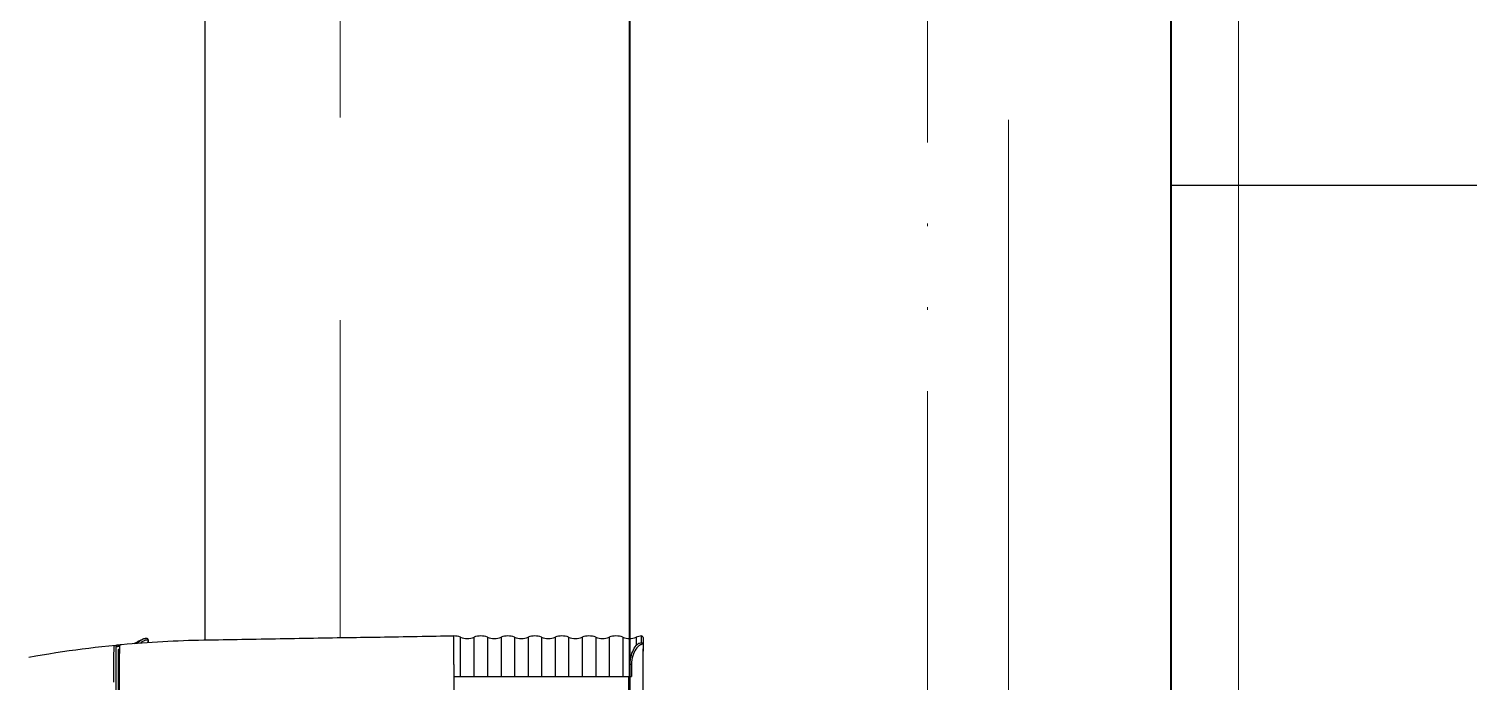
# Model space of a CAD drawing. Header units: centimetres. Extents: x 31 to 22766, y 238 to 3306.
# Drawn here: x 1684.8 to 1738.1, y 1616.1 to 1640.3 of the extents above; entities that cross this region are included whole.
import ezdxf
from ezdxf.xclip import XClip

# ---------------------------------------------------------------- set-up
doc = ezdxf.new("R2010")
doc.units = ezdxf.units.CM
doc.header["$XCLIPFRAME"] = 0
for name, pattern in [('ACAD_ISO10W100', [18, 12, -3, 0, -3]), ('ACAD_ISO12W100', [21, 12, -3, 0, -3, 0, -3]), ('DASHED', [0.75, 0.5, -0.25])]:
    doc.linetypes.add(name, pattern=pattern)
for name, color, linetype, lineweight in [('00_BORDA_DUVAR', 8, 'Continuous', 40), ('M-HVAC-VRF DRENAJ HATTI', 6, 'DASHED', 5), ('M-ST-SICAK SU', 1, 'Continuous', 0), ('M-ST-SOGUK SU', 5, 'Continuous', 0), ('TEFRİŞ', 8, 'Continuous', 9)]:
    doc.layers.add(name, color=color, linetype=linetype, lineweight=lineweight)
doc.layers.add('M-ST-TEFRİŞ', color=8, linetype='Continuous')
doc.layers.add('M-VRF-BORU', color=3, linetype='Continuous')

# ---------------------------------------------------------------- blocks, each defined once
blk = doc.blocks.new('DUVAR PLANI')
at = {"layer": '00_BORDA_DUVAR', "lineweight": 40}
for p, q in [((35985.638, 5902.619), (35985.638, 6272.619)), ((36005.638, 6272.619), (36005.638, 5902.619))]:
    blk.add_line(p, q, dxfattribs=at)
at = {"layer": 'TEFRİŞ'}
blk.add_lwpolyline([(36068.138, 5905.119), (36008.138, 5905.119), (36008.138, 6270.119), (36068.138, 6270.119), (36068.138, 6275.119), (36298.138, 6275.119), (36298.138, 5905.119), (36238.138, 5905.119), (36238.138, 6215.119), (36068.138, 6215.119)], close=True, dxfattribs=at)
blk = doc.blocks.new('G$C22564CCB')
at = {"layer": 'TEFRİŞ'}
blk.add_lwpolyline([(2.5, -117.5), (-57.5, -117.5), (-57.5, -57.5), (2.5, -57.5)], dxfattribs=at)
blk = doc.blocks.new('G$C9F7A6E88')
at = {"layer": 'TEFRİŞ'}
blk.add_lwpolyline([(-607.5, -4937.5), (-667.5, -4937.5), (-667.5, -4572.5), (-607.5, -4572.5), (-607.5, -4567.5), (-377.5, -4567.5), (-377.5, -4847.5), (-437.5, -4847.5), (-437.5, -4627.5), (-607.5, -4627.5)], close=True, dxfattribs=at)
blk.add_lwpolyline([(-607.5, -4687.5), (-667.5, -4687.5)], dxfattribs=at)
blk = doc.blocks.new('fxaq 2.8 kw iç ünite')
at = {"color": 7, "linetype": 'Continuous', "true_color": 0xffffff}
for p, q in [((11465.431, 4110.607), (11465.172, 4110.607)), ((11465.216, 4110.411), (11465.525, 4110.411)), ((11465.222, 4110.661), (11465.648, 4110.661)), ((11465.441, 4110.549), (11465.431, 4110.607)), ((11465.481, 4110.661), (11465.48, 4110.661)), ((11465.48, 4110.661), (11465.491, 4110.6)), ((11465.491, 4110.6), (11465.495, 4110.586)), ((11465.495, 4110.586), (11465.499, 4110.572)), ((11465.499, 4110.572), (11465.505, 4110.559)), ((11465.505, 4110.559), (11465.511, 4110.547)), ((11465.511, 4110.547), (11465.518, 4110.534)), ((11465.518, 4110.534), (11465.526, 4110.522)), ((11465.573, 4110.373), (11465.525, 4110.411)), ((11465.526, 4110.522), (11465.535, 4110.51)), ((11465.535, 4110.51), (11465.545, 4110.498)), ((11465.545, 4110.498), (11465.556, 4110.485)), ((11465.556, 4110.485), (11465.569, 4110.472)), ((11465.569, 4110.472), (11465.615, 4110.432)), ((11465.626, 4110.338), (11465.573, 4110.373)), ((11465.615, 4110.432), (11465.664, 4110.395)), ((11465.682, 4110.306), (11465.626, 4110.338)), ((11465.649, 4110.661), (11465.649, 4110.661)), ((11465.649, 4110.66), (11465.649, 4110.661)), ((11465.649, 4110.661), (11465.729, 4110.661)), ((11465.729, 4110.661), (11465.649, 4110.661)), ((11465.651, 4110.661), (11465.729, 4110.661)), ((11465.664, 4110.395), (11465.717, 4110.361)), ((11465.744, 4110.278), (11465.682, 4110.306)), ((11465.717, 4110.361), (11465.775, 4110.331)), ((11534.17, 4110.661), (11465.73, 4110.661)), ((11465.81, 4110.253), (11465.744, 4110.278)), ((11465.775, 4110.331), (11465.837, 4110.303)), ((11465.883, 4110.231), (11465.81, 4110.253)), ((11465.837, 4110.303), (11465.904, 4110.28)), ((11465.904, 4110.28), (11465.978, 4110.26)), ((11465.978, 4110.26), (11466.057, 4110.244)), ((11466.057, 4110.244), (11466.141, 4110.234)), ((11465.216, 4109.911), (11466.67, 4109.911)), ((11465.961, 4110.212), (11465.883, 4110.231)), ((11466.046, 4110.198), (11465.961, 4110.212)), ((11466.136, 4110.189), (11466.046, 4110.198)), ((11466.232, 4110.185), (11466.136, 4110.189)), ((11466.141, 4110.234), (11466.232, 4110.23)), ((11466.232, 4110.23), (11466.67, 4110.23)), ((11466.232, 4110.23), (11466.232, 4110.185)), ((11466.67, 4110.185), (11466.232, 4110.185)), ((11466.67, 4103.661), (11466.67, 4110.23)), ((11466.67, 4110.176), (11543.17, 4110.176)), ((11543.17, 4110.133), (11466.67, 4110.133)), ((11465.216, 4109.411), (11466.67, 4109.411)), ((11465.216, 4108.911), (11466.67, 4108.911)), ((11465.216, 4108.411), (11466.67, 4108.411)), ((11465.216, 4107.911), (11466.67, 4107.911)), ((11465.216, 4107.411), (11466.67, 4107.411)), ((11465.216, 4106.911), (11466.67, 4106.911)), ((11465.216, 4106.411), (11466.67, 4106.411)), ((11465.216, 4105.911), (11466.67, 4105.911)), ((11465.216, 4105.411), (11466.67, 4105.411)), ((11465.216, 4104.911), (11466.67, 4104.911)), ((11466.67, 4104.411), (11465.216, 4104.411)), ((11466.67, 4103.911), (11465.216, 4103.911)), ((11466.232, 4103.661), (11465.17, 4103.661)), ((11465.174, 4103.661), (11465.178, 4103.492)), ((11465.178, 4103.492), (11465.181, 4103.33)), ((11465.181, 4103.33), (11465.184, 4103.17)), ((11466.232, 4103.661), (11468.645, 4103.661)), ((11465.184, 4103.17), (11465.187, 4103.009)), ((11465.187, 4103.009), (11465.19, 4102.841)), ((11465.19, 4102.841), (11465.193, 4102.668)), ((11465.193, 4102.668), (11465.197, 4102.491)), ((11465.197, 4102.491), (11465.2, 4102.314)), ((11465.2, 4102.314), (11465.203, 4102.138)), ((11465.203, 4102.138), (11465.206, 4101.962)), ((11465.206, 4101.962), (11465.209, 4101.788)), ((11465.209, 4101.788), (11465.211, 4101.614)), ((11465.211, 4101.614), (11465.214, 4101.44)), ((11465.214, 4101.44), (11465.217, 4101.27)), ((11465.217, 4101.27), (11465.219, 4101.105)), ((11465.219, 4101.105), (11465.222, 4100.945)), ((11465.222, 4100.945), (11465.224, 4100.791)), ((11465.224, 4100.791), (11465.226, 4100.641)), ((11465.226, 4100.641), (11465.228, 4100.494)), ((11465.228, 4100.494), (11465.23, 4100.351)), ((11465.23, 4100.351), (11465.232, 4100.209)), ((11465.232, 4100.209), (11465.235, 4100.067)), ((11465.235, 4100.067), (11465.237, 4099.926)), ((11465.237, 4099.926), (11465.239, 4099.784)), ((11465.239, 4099.784), (11465.241, 4099.65)), ((11465.241, 4099.65), (11465.243, 4099.519)), ((11465.243, 4099.519), (11465.246, 4099.357)), ((11465.246, 4099.357), (11465.249, 4099.18)), ((11465.249, 4099.18), (11465.252, 4099.004)), ((11465.252, 4099.004), (11465.255, 4098.829)), ((11465.255, 4098.829), (11465.258, 4098.654)), ((11465.258, 4098.654), (11465.261, 4098.479)), ((11465.261, 4098.479), (11465.264, 4098.302)), ((11465.264, 4098.302), (11465.267, 4098.125)), ((11465.267, 4098.125), (11465.27, 4097.948)), ((11465.27, 4097.948), (11465.273, 4097.771)), ((11465.273, 4097.771), (11465.276, 4097.595)), ((11465.276, 4097.595), (11465.279, 4097.42)), ((11465.279, 4097.42), (11465.282, 4097.245)), ((11465.282, 4097.245), (11465.285, 4097.071)), ((11465.285, 4097.071), (11465.288, 4096.895)), ((11465.288, 4096.895), (11465.291, 4096.718)), ((11465.291, 4096.718), (11465.294, 4096.54)), ((11465.294, 4096.54), (11465.297, 4096.36)), ((11465.297, 4096.36), (11465.301, 4096.18)), ((11465.301, 4096.18), (11465.304, 4096.002)), ((11465.304, 4096.002), (11465.307, 4095.825)), ((11465.307, 4095.825), (11465.31, 4095.651)), ((11465.31, 4095.651), (11465.313, 4095.48)), ((11465.313, 4095.48), (11465.316, 4095.311)), ((11465.316, 4095.311), (11465.319, 4095.141)), ((11465.319, 4095.141), (11465.322, 4094.969)), ((11465.322, 4094.969), (11465.325, 4094.793)), ((11465.325, 4094.793), (11465.328, 4094.611)), ((11465.328, 4094.611), (11465.331, 4094.421)), ((11465.331, 4094.422), (11465.331, 4094.422)), ((11465.331, 4094.421), (11465.331, 4094.422)), ((11465.331, 4094.422), (11465.331, 4094.422)), ((11465.331, 4094.422), (11465.331, 4094.422)), ((11465.331, 4094.422), (11465.331, 4094.422)), ((11465.331, 4094.422), (11465.331, 4094.422)), ((11465.331, 4094.421), (11465.331, 4094.421)), ((11465.331, 4094.421), (11465.335, 4094.221)), ((11465.335, 4094.221), (11465.34, 4094.032)), ((11465.34, 4094.032), (11465.345, 4093.849)), ((11465.345, 4093.849), (11465.351, 4093.665)), ((11465.351, 4093.665), (11465.358, 4093.477)), ((11465.358, 4093.477), (11465.367, 4093.285)), ((11465.367, 4093.285), (11465.376, 4093.092)), ((11465.376, 4093.092), (11465.386, 4092.899)), ((11465.386, 4092.899), (11465.397, 4092.706)), ((11465.397, 4092.706), (11465.409, 4092.516)), ((11465.268, 4092.324), (11465.267, 4092.317)), ((11465.267, 4092.317), (11465.267, 4092.311)), ((11465.267, 4092.311), (11465.267, 4092.3)), ((11465.267, 4092.3), (11465.267, 4092.289)), ((11465.267, 4092.289), (11465.268, 4092.278)), ((11465.27, 4092.331), (11465.268, 4092.324)), ((11465.268, 4092.278), (11465.269, 4092.267)), ((11465.269, 4092.267), (11465.27, 4092.257)), ((11465.274, 4092.338), (11465.27, 4092.331)), ((11465.27, 4092.257), (11465.271, 4092.246)), ((11465.271, 4092.246), (11465.273, 4092.235)), ((11465.273, 4092.235), (11465.275, 4092.224)), ((11465.279, 4092.346), (11465.274, 4092.338)), ((11465.275, 4092.224), (11465.277, 4092.213)), ((11465.277, 4092.213), (11465.28, 4092.202)), ((11465.285, 4092.352), (11465.279, 4092.346)), ((11465.28, 4092.202), (11465.282, 4092.191)), ((11465.282, 4092.191), (11465.286, 4092.181)), ((11465.293, 4092.358), (11465.285, 4092.352)), ((11465.286, 4092.181), (11465.289, 4092.17)), ((11465.289, 4092.17), (11465.293, 4092.16)), ((11465.301, 4092.362), (11465.293, 4092.358)), ((11465.293, 4092.16), (11465.297, 4092.149)), ((11465.297, 4092.149), (11465.302, 4092.138)), ((11465.31, 4092.365), (11465.301, 4092.362)), ((11465.306, 4092.133), (11465.304, 4092.137)), ((11465.32, 4092.366), (11465.31, 4092.365)), ((11465.318, 4092.364), (11465.317, 4092.363)), ((11465.317, 4092.363), (11465.317, 4092.362)), ((11465.317, 4092.362), (11465.317, 4092.36)), ((11465.317, 4092.36), (11465.419, 4092.36)), ((11465.317, 4092.36), (11465.319, 4092.328)), ((11465.319, 4092.365), (11465.318, 4092.365)), ((11465.318, 4092.365), (11465.318, 4092.364)), ((11465.32, 4092.366), (11465.319, 4092.366)), ((11465.319, 4092.366), (11465.319, 4092.365)), ((11465.319, 4092.328), (11465.323, 4092.297)), ((11465.419, 4092.367), (11465.32, 4092.367)), ((11465.32, 4092.366), (11465.32, 4092.366)), ((11465.32, 4092.366), (11465.32, 4092.366)), ((11465.32, 4092.366), (11465.32, 4092.366)), ((11465.32, 4092.366), (11465.32, 4092.366)), ((11465.32, 4092.366), (11465.32, 4092.366)), ((11465.32, 4092.366), (11465.32, 4092.366)), ((11465.32, 4092.366), (11465.32, 4092.366)), ((11465.323, 4092.297), (11465.329, 4092.267)), ((11465.329, 4092.267), (11465.337, 4092.239)), ((11465.337, 4092.239), (11465.347, 4092.211)), ((11465.347, 4092.211), (11465.36, 4092.184)), ((11465.36, 4092.184), (11465.376, 4092.158)), ((11465.376, 4092.158), (11465.394, 4092.132)), ((11465.409, 4092.516), (11465.422, 4092.328)), ((11465.422, 4092.328), (11465.435, 4092.144)), ((11465.435, 4092.144), (11465.449, 4091.96)), ((11465.307, 4092.129), (11465.306, 4092.133)), ((11465.309, 4092.126), (11465.307, 4092.129)), ((11465.311, 4092.122), (11465.309, 4092.126)), ((11465.309, 4092.122), (11465.324, 4092.092)), ((11465.313, 4092.118), (11465.311, 4092.122)), ((11465.315, 4092.115), (11465.313, 4092.118)), ((11465.317, 4092.111), (11465.315, 4092.115)), ((11465.326, 4092.096), (11465.317, 4092.111)), ((11465.324, 4092.092), (11465.339, 4092.063)), ((11465.335, 4092.081), (11465.326, 4092.096)), ((11465.346, 4092.065), (11465.335, 4092.081)), ((11465.339, 4092.063), (11465.353, 4092.036)), ((11465.357, 4092.051), (11465.346, 4092.065)), ((11465.353, 4092.036), (11465.367, 4092.009)), ((11465.37, 4092.036), (11465.357, 4092.051)), ((11465.367, 4092.009), (11465.382, 4091.982)), ((11465.383, 4092.021), (11465.37, 4092.036)), ((11465.382, 4091.982), (11465.396, 4091.956)), ((11465.398, 4092.006), (11465.383, 4092.021)), ((11465.394, 4092.132), (11465.415, 4092.106)), ((11465.396, 4091.956), (11465.411, 4091.93)), ((11465.413, 4091.991), (11465.398, 4092.006)), ((11465.411, 4091.93), (11465.426, 4091.903)), ((11465.43, 4091.977), (11465.413, 4091.991)), ((11465.415, 4092.106), (11465.439, 4092.081)), ((11465.426, 4091.903), (11465.441, 4091.876)), ((11465.448, 4091.962), (11465.43, 4091.977)), ((11465.441, 4091.876), (11465.458, 4091.849)), ((11465.449, 4091.96), (11465.464, 4091.773)), ((11465.464, 4091.773), (11465.48, 4091.58)), ((11465.48, 4091.58), (11465.499, 4091.376)), ((11465.499, 4091.376), (11465.499, 4091.374)), ((11465.499, 4091.374), (11465.499, 4091.373)), ((11465.499, 4091.373), (11465.499, 4091.371)), ((11465.499, 4091.371), (11465.499, 4091.369)), ((11465.499, 4091.369), (11465.499, 4091.368)), ((11465.499, 4091.368), (11465.5, 4091.366)), ((11465.5, 4091.366), (11465.5, 4091.365)), ((11465.5, 4091.365), (11465.501, 4091.356)), ((11465.501, 4091.356), (11465.502, 4091.348)), ((11465.502, 4091.348), (11465.504, 4091.341)), ((11465.503, 4091.341), (11465.504, 4091.331)), ((11465.504, 4091.341), (11465.505, 4091.334)), ((11465.504, 4091.331), (11465.506, 4091.323)), ((11465.505, 4091.334), (11465.507, 4091.328)), ((11465.506, 4091.323), (11465.509, 4091.314)), ((11465.507, 4091.328), (11465.509, 4091.323)), ((11465.509, 4091.323), (11465.511, 4091.319)), ((11465.509, 4091.314), (11465.513, 4091.306)), ((11465.511, 4091.319), (11465.513, 4091.315)), ((11465.513, 4091.315), (11465.515, 4091.312)), ((11465.513, 4091.306), (11465.518, 4091.297)), ((11465.515, 4091.28), (11465.514, 4091.273)), ((11465.514, 4091.273), (11465.514, 4091.266)), ((11465.514, 4091.266), (11465.514, 4091.259)), ((11465.514, 4091.259), (11465.514, 4091.252)), ((11465.515, 4091.312), (11465.517, 4091.31)), ((11465.515, 4091.303), (11465.515, 4091.295)), ((11465.515, 4091.295), (11465.515, 4091.287)), ((11465.515, 4091.287), (11465.515, 4091.28)), ((11465.515, 4091.251), (11465.515, 4091.243)), ((11465.515, 4091.243), (11465.515, 4091.236)), ((11465.515, 4091.236), (11465.515, 4091.228)), ((11465.515, 4091.228), (11465.515, 4091.221)), ((11465.515, 4091.221), (11465.515, 4091.214)), ((11465.515, 4091.214), (11465.516, 4091.208)), ((11465.516, 4091.208), (11465.516, 4091.201)), ((11465.516, 4091.194), (11465.516, 4091.198)), ((11465.517, 4091.191), (11465.516, 4091.194)), ((11465.517, 4091.31), (11465.519, 4091.308)), ((11465.517, 4091.187), (11465.517, 4091.191)), ((11465.517, 4091.183), (11465.517, 4091.187)), ((11465.517, 4091.18), (11465.517, 4091.183)), ((11465.518, 4091.176), (11465.517, 4091.18)), ((11465.518, 4091.297), (11465.525, 4091.289)), ((11465.518, 4091.173), (11465.518, 4091.176)), ((11465.518, 4091.175), (11465.518, 4091.174)), ((11465.518, 4091.174), (11465.518, 4091.174)), ((11465.518, 4091.174), (11465.518, 4091.173)), ((11465.518, 4091.173), (11465.518, 4091.173)), ((11465.518, 4091.173), (11465.518, 4091.172)), ((11465.518, 4091.169), (11465.518, 4091.173)), ((11465.518, 4091.172), (11465.518, 4091.172)), ((11465.519, 4091.166), (11465.518, 4091.169)), ((11465.519, 4091.308), (11465.522, 4091.307)), ((11465.519, 4091.167), (11465.545, 4090.903)), ((11465.519, 4091.163), (11465.519, 4091.166)), ((11465.521, 4091.152), (11465.519, 4091.163)), ((11465.522, 4091.142), (11465.521, 4091.152)), ((11465.522, 4091.307), (11465.525, 4091.307)), ((11465.524, 4091.133), (11465.522, 4091.142)), ((11465.527, 4091.126), (11465.524, 4091.133)), ((11465.525, 4091.307), (11465.647, 4091.307)), ((11465.525, 4091.289), (11465.533, 4091.279)), ((11465.529, 4091.12), (11465.527, 4091.126)), ((11465.531, 4091.116), (11465.529, 4091.12)), ((11465.534, 4091.112), (11465.531, 4091.116)), ((11465.533, 4091.279), (11465.544, 4091.27)), ((11465.537, 4091.109), (11465.534, 4091.112)), ((11465.54, 4091.108), (11465.537, 4091.109)), ((11465.544, 4091.106), (11465.54, 4091.108)), ((11465.544, 4091.27), (11465.557, 4091.264)), ((11465.662, 4091.106), (11465.544, 4091.106)), ((11465.557, 4091.264), (11465.574, 4091.261)), ((11465.565, 4091.262), (11465.566, 4091.248)), ((11465.566, 4091.248), (11465.567, 4091.234)), ((11465.567, 4091.234), (11465.568, 4091.222)), ((11465.568, 4091.222), (11465.57, 4091.21)), ((11465.57, 4091.21), (11465.572, 4091.2)), ((11465.572, 4091.2), (11465.574, 4091.191)), ((11465.574, 4091.191), (11465.576, 4091.183)), ((11465.576, 4091.183), (11465.578, 4091.176)), ((11465.578, 4091.176), (11465.581, 4091.171)), ((11465.581, 4091.171), (11465.584, 4091.167)), ((11465.584, 4091.167), (11465.587, 4091.164)), ((11465.587, 4091.164), (11465.59, 4091.162)), ((11465.59, 4091.162), (11465.594, 4091.161)), ((11465.594, 4091.161), (11465.594, 4091.161)), ((11465.594, 4091.161), (11465.594, 4091.161)), ((11465.594, 4091.161), (11465.594, 4091.161)), ((11465.594, 4091.161), (11465.594, 4091.161)), ((11465.594, 4091.161), (11465.594, 4091.161)), ((11465.594, 4091.161), (11465.594, 4091.161)), ((11465.594, 4091.161), (11468.405, 4091.161)), ((11465.649, 4091.299), (11465.647, 4091.307)), ((11465.647, 4091.307), (11465.666, 4091.303)), ((11465.651, 4091.292), (11465.649, 4091.299)), ((11465.654, 4091.285), (11465.651, 4091.292)), ((11465.658, 4091.279), (11465.654, 4091.285)), ((11465.663, 4091.274), (11465.658, 4091.279)), ((11465.674, 4091.104), (11465.662, 4091.106)), ((11465.669, 4091.27), (11465.663, 4091.274)), ((11465.666, 4091.303), (11465.71, 4091.3)), ((11465.675, 4091.267), (11465.669, 4091.27)), ((11465.699, 4091.101), (11465.674, 4091.104)), ((11465.682, 4091.264), (11465.675, 4091.267)), ((11465.689, 4091.262), (11465.682, 4091.264)), ((11468.441, 4091.261), (11465.697, 4091.261)), ((11465.739, 4091.099), (11465.699, 4091.101)), ((11465.71, 4091.3), (11465.779, 4091.297)), ((11465.794, 4091.097), (11465.739, 4091.099)), ((11465.779, 4091.297), (11465.871, 4091.295)), ((11465.865, 4091.095), (11465.794, 4091.097)), ((11465.952, 4091.093), (11465.865, 4091.095)), ((11465.871, 4091.295), (11465.986, 4091.292)), ((11466.055, 4091.091), (11465.952, 4091.093)), ((11465.986, 4091.292), (11466.123, 4091.291)), ((11466.169, 4091.09), (11466.055, 4091.091)), ((11466.123, 4091.291), (11466.28, 4091.289)), ((11466.294, 4091.089), (11466.169, 4091.09)), ((11466.28, 4091.289), (11466.455, 4091.288)), ((11466.427, 4091.088), (11466.294, 4091.089)), ((11466.569, 4091.088), (11466.427, 4091.088)), ((11466.455, 4091.288), (11466.647, 4091.288)), ((11466.72, 4091.088), (11466.569, 4091.088)), ((11466.647, 4091.288), (11466.852, 4091.288)), ((11466.883, 4091.088), (11466.72, 4091.088)), ((11466.852, 4091.288), (11542.988, 4091.288)), ((11465.545, 4090.903), (11465.573, 4090.649)), ((11465.573, 4090.649), (11465.6, 4090.403)), ((11465.6, 4090.403), (11465.629, 4090.163)), ((11465.629, 4090.163), (11465.659, 4089.925)), ((11465.659, 4089.925), (11465.691, 4089.687)), ((11465.691, 4089.687), (11465.725, 4089.446)), ((11465.725, 4089.446), (11465.761, 4089.199)), ((11465.761, 4089.199), (11465.799, 4088.944)), ((11465.799, 4088.944), (11465.839, 4088.688)), ((11465.839, 4088.688), (11465.879, 4088.445)), ((11465.879, 4088.445), (11465.92, 4088.205)), ((11465.92, 4088.205), (11465.965, 4087.948))]:
    blk.add_line(p, q, dxfattribs=at)
for centre, radius, start, end in [((11465.222, 4110.611), 0.05, 90, 184.4117), ((11465.87, 4110.661), 0.7, 184.4117, 200.9248), ((11464.563, 4110.161), 0.7, 339.0752, 20.9248), ((11465.481, 4110.611), 0.0506, 91.809, 183.7062), ((11465.723, 4110.626), 0.292, 195.2008, 227.2729), ((11465.87, 4109.661), 0.7, 159.0752, 200.9248), ((11464.563, 4109.161), 0.7, 339.0752, 20.9248), ((11465.87, 4108.661), 0.7, 159.0752, 200.9248), ((11464.563, 4108.161), 0.7, 339.0752, 20.9248), ((11465.87, 4107.661), 0.7, 159.0752, 200.9248), ((11464.563, 4107.161), 0.7, 339.0752, 20.9248), ((11465.87, 4106.661), 0.7, 159.0752, 200.9248), ((11464.563, 4106.161), 0.7, 339.0752, 20.9248), ((11465.87, 4105.661), 0.7, 159.0752, 200.9248), ((11464.563, 4105.161), 0.7, 339.0752, 20.9248), ((11465.87, 4104.661), 0.7, 159.0752, 200.9248), ((11464.563, 4104.161), 0.7, 339.0752, 20.9248), ((11465.87, 4103.661), 0.7, 159.0752, 180)]:
    blk.add_arc(centre, radius, start, end, dxfattribs=at)
blk = doc.blocks.new('G$CCD2FF134')
at = {"layer": 'M-HVAC-VRF DRENAJ HATTI', "ltscale": 30}
blk.add_line((-2010.719, -530), (-2010.719, -654.257), dxfattribs=at)
at = {"layer": 'M-ST-SICAK SU', "linetype": 'ACAD_ISO12W100'}
blk.add_line((-1989, -560.32), (-1989, -904), dxfattribs=at)
at = {"layer": 'M-ST-SOGUK SU', "linetype": 'ACAD_ISO10W100', "ltscale": 2}
blk.add_line((-1986, -526.79), (-1986, -907), dxfattribs=at)
at = {"layer": 'M-ST-TEFRİŞ', "color": 140}
for p, q in [((-1980, -697.5), (-1980, -637.5)), ((-1980, -637.5), (-1924, -637.5))]:
    blk.add_line(p, q, dxfattribs=at)
at = {"layer": 'M-VRF-BORU'}
blk.add_line((-2015.719, -628.588), (-2015.719, -654.343), dxfattribs=at)
at = {"rotation": 270}
blk.add_blockref('fxaq 2.8 kw iç ünite', (-6110.176, 10810.987), dxfattribs=at)

msp = doc.modelspace()

# ---------------------------------------------------------------- block references
ref = msp.add_blockref('G$CCD2FF134', (3707.025, 2272.025))
XClip(ref).set_block_clipping_path([(-3470.0000000001, -1889.9999999982), (349.9999999999, 300.0000000019)])
for name, p in [('DUVAR PLANI', (-34278.613, -4520.594)), ('G$C9F7A6E88', (2397.025, 6322.025)), ('G$C22564CCB', (1787.025, 1752.025))]:
    msp.add_blockref(name, p)

doc.saveas('drawing.dxf')
